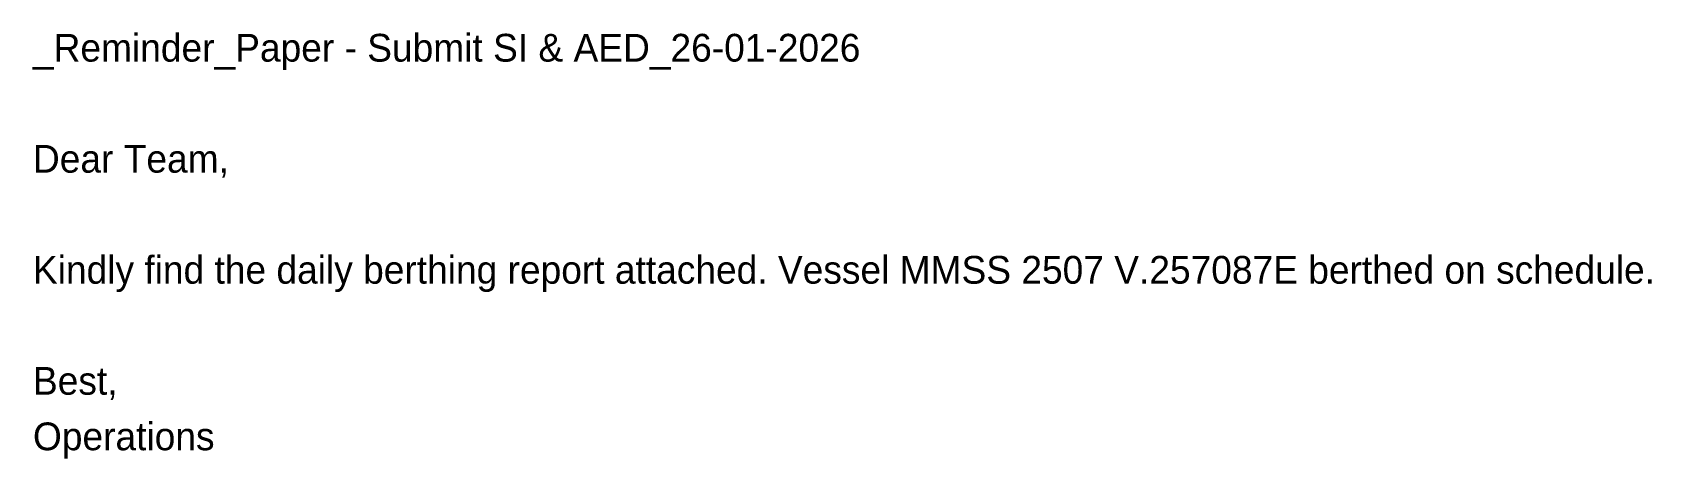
# Model space of a CAD drawing. Header units: metres. Extents: x 0 to 146, y -36 to 3.
import ezdxf

# ---------------------------------------------------------------- set-up
doc = ezdxf.new("R2010")
doc.units = ezdxf.units.M

msp = doc.modelspace()

# ---------------------------------------------------------------- texts
for s, p in [('_Reminder_Paper - Submit SI & AED_26-01-2026', (0, 0)), ('Dear Team,', (0, -10)), ('Kindly find the daily berthing report attached. Vessel MMSS 2507 V.257087E berthed on schedule.', (0, -20)), ('Best,', (0, -30)), ('Operations', (0, -35))]:
    msp.add_text(s, height=2.5).set_placement(p)

doc.saveas('drawing.dxf')
